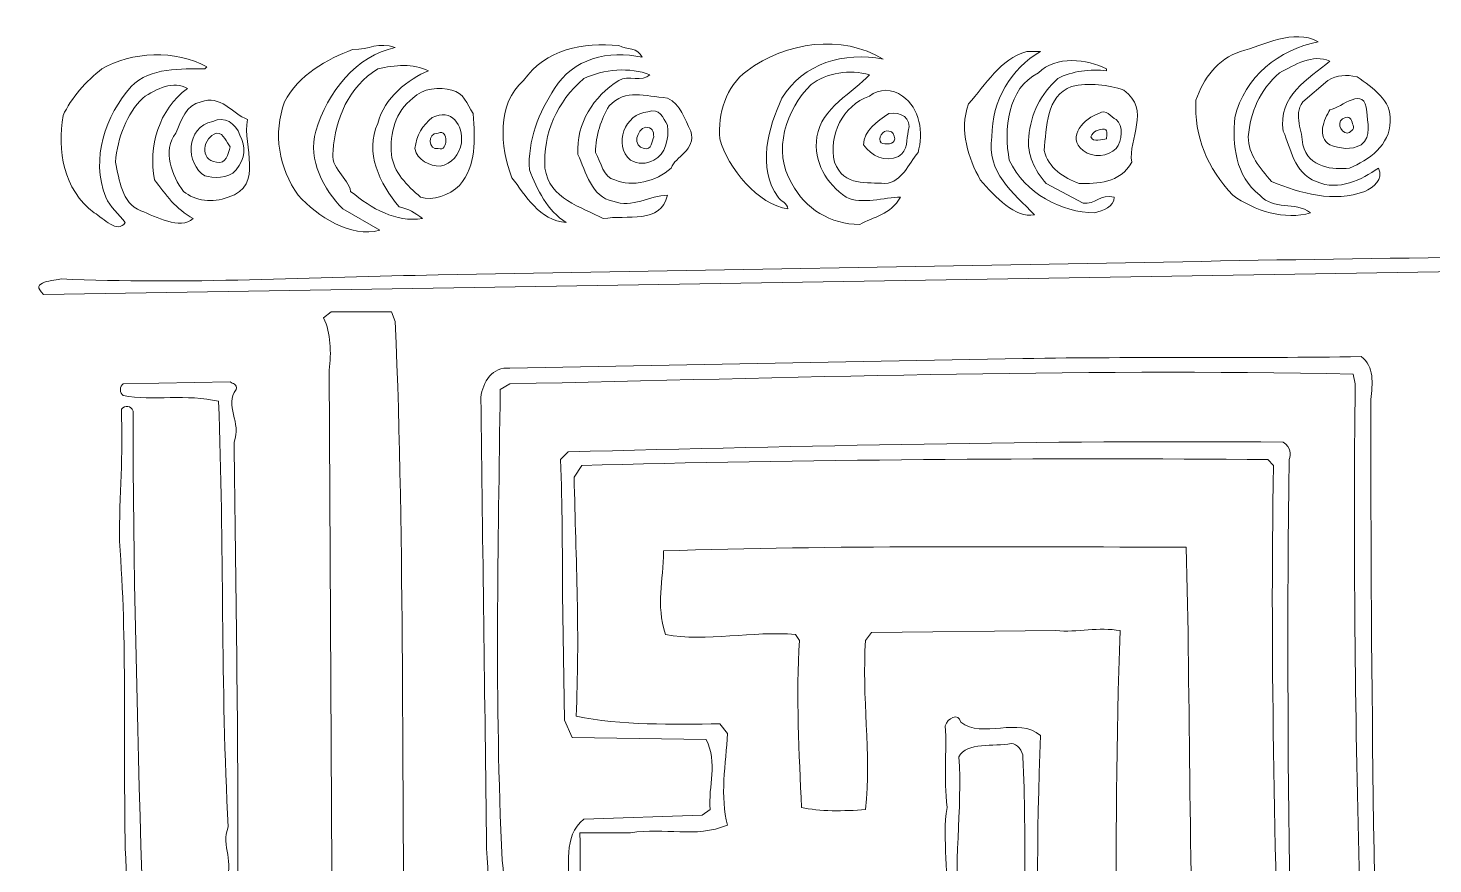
# Model space of a CAD drawing. Header units: centimetres. Extents: x -4.9 to 3.6, y -12.3 to 10.8.
# Drawn here: x -4.748 to -0.753, y -9.873 to -7.496 of the extents above; entities that cross this region are included whole.
import ezdxf

# ---------------------------------------------------------------- set-up
doc = ezdxf.new("R2010")
doc.units = ezdxf.units.CM
doc.header["$MEASUREMENT"] = 0
doc.layers.add('layer 1', color=7, linetype='Continuous')

msp = doc.modelspace()

# ---------------------------------------------------------------- linework, layer by layer
at = {"layer": 'layer 1', "color": 22, "lineweight": 9}
for points, knots in [([(-1.29968, -7.56279), (-1.23337, -7.54622), (-1.15048, -7.49648), (-1.07864, -7.53516), (-1.07864, -7.53516), (-1.18916, -7.55728), (-1.28863, -7.63463), (-1.31627, -7.7507), (-1.31627, -7.7507), (-1.32178, -7.82807), (-1.31627, -7.91649), (-1.24441, -7.97175), (-1.24441, -7.97175), (-1.20573, -8.01596), (-1.14495, -7.98833), (-1.10074, -8.02149), (-1.10074, -8.02149), (-1.17257, -8.04359), (-1.261, -8.01596), (-1.32178, -7.97175), (-1.32178, -7.97175), (-1.39362, -7.89438), (-1.43232, -7.80597), (-1.42679, -7.70096), (-1.42679, -7.70096), (-1.40468, -7.64016), (-1.366, -7.5849), (-1.29968, -7.56279)], [0, 0, 0, 0, 0.1428571, 0.1428571, 0.1428571, 0.1428571, 0.2857143, 0.2857143, 0.2857143, 0.2857143, 0.4285714, 0.4285714, 0.4285714, 0.4285714, 0.5714286, 0.5714286, 0.5714286, 0.5714286, 0.7142857, 0.7142857, 0.7142857, 0.7142857, 0.8571429, 0.8571429, 0.8571429, 0.8571429, 1, 1, 1, 1]), ([(-3.82525, -7.55728), (-3.77551, -7.55728), (-3.7534, -7.53516), (-3.70367, -7.55175), (-3.70367, -7.55175), (-3.81419, -7.57385), (-3.89709, -7.67886), (-3.93023, -7.78938), (-3.93023, -7.78938), (-3.95235, -7.87228), (-3.90813, -7.95518), (-3.85288, -8.01043), (-3.85288, -8.01043), (-3.85288, -8.01043), (-3.74787, -8.07123), (-3.74787, -8.07123), (-3.74787, -8.07123), (-3.83076, -8.09333), (-3.92472, -8.03253), (-3.97997, -7.97175), (-3.97997, -7.97175), (-4.03524, -7.89438), (-4.05181, -7.79491), (-4.01867, -7.70649), (-4.01867, -7.70649), (-3.97997, -7.62912), (-3.89709, -7.5849), (-3.82525, -7.55728)], [0, 0, 0, 0, 0.1428571, 0.1428571, 0.1428571, 0.1428571, 0.2857143, 0.2857143, 0.2857143, 0.2857143, 0.4285714, 0.4285714, 0.4285714, 0.4285714, 0.5714286, 0.5714286, 0.5714286, 0.5714286, 0.7142857, 0.7142857, 0.7142857, 0.7142857, 0.8571429, 0.8571429, 0.8571429, 0.8571429, 1, 1, 1, 1]), ([(-3.33891, -7.64569), (-3.27813, -7.55728), (-3.1676, -7.53516), (-3.06812, -7.54622), (-3.06812, -7.54622), (-3.04602, -7.55728), (-3.01286, -7.55175), (-3.00181, -7.57938), (-3.00181, -7.57938), (-3.09576, -7.55728), (-3.20076, -7.5849), (-3.2505, -7.6678), (-3.2505, -7.6678), (-3.29471, -7.73411), (-3.32787, -7.81701), (-3.32234, -7.89991), (-3.32234, -7.89991), (-3.30024, -7.95518), (-3.2726, -8.01596), (-3.21734, -8.04912), (-3.21734, -8.04912), (-3.29471, -8.04359), (-3.33338, -7.97175), (-3.37208, -7.92202), (-3.37208, -7.92202), (-3.40524, -7.83358), (-3.41629, -7.71201), (-3.33891, -7.64569)], [0, 0, 0, 0, 0.1428571, 0.1428571, 0.1428571, 0.1428571, 0.2857143, 0.2857143, 0.2857143, 0.2857143, 0.4285714, 0.4285714, 0.4285714, 0.4285714, 0.5714286, 0.5714286, 0.5714286, 0.5714286, 0.7142857, 0.7142857, 0.7142857, 0.7142857, 0.8571429, 0.8571429, 0.8571429, 0.8571429, 1, 1, 1, 1]), ([(-2.70339, -7.61806), (-2.59285, -7.53516), (-2.4326, -7.51306), (-2.31653, -7.5849), (-2.31653, -7.5849), (-2.42707, -7.56279), (-2.54311, -7.59596), (-2.60391, -7.69543), (-2.60391, -7.69543), (-2.64259, -7.77833), (-2.67575, -7.89438), (-2.61496, -7.97728), (-2.61496, -7.97728), (-2.60944, -7.98833), (-2.58732, -7.99386), (-2.58732, -8.01043), (-2.58732, -8.01043), (-2.67022, -7.99939), (-2.75865, -7.89438), (-2.78076, -7.81148), (-2.78076, -7.81148), (-2.78627, -7.73964), (-2.76417, -7.66227), (-2.70339, -7.61806)], [0, 0, 0, 0, 0.1666667, 0.1666667, 0.1666667, 0.1666667, 0.3333333, 0.3333333, 0.3333333, 0.3333333, 0.5, 0.5, 0.5, 0.5, 0.6666667, 0.6666667, 0.6666667, 0.6666667, 0.8333333, 0.8333333, 0.8333333, 0.8333333, 1, 1, 1, 1]), ([(-4.53814, -7.61253), (-4.45524, -7.56279), (-4.32813, -7.55728), (-4.23972, -7.60702), (-4.23972, -7.60702), (-4.23972, -7.60702), (-4.24525, -7.61253), (-4.24525, -7.61253), (-4.24525, -7.61253), (-4.31156, -7.61253), (-4.39999, -7.60702), (-4.45524, -7.66227), (-4.45524, -7.66227), (-4.52708, -7.74517), (-4.57131, -7.86675), (-4.52708, -7.97728), (-4.52708, -7.97728), (-4.51604, -8.00492), (-4.48841, -8.02702), (-4.47183, -8.04912), (-4.47183, -8.04912), (-4.49394, -8.08227), (-4.53261, -8.03806), (-4.56025, -8.02149), (-4.56025, -8.02149), (-4.64868, -7.95518), (-4.66525, -7.84464), (-4.64868, -7.74517), (-4.64868, -7.74517), (-4.62656, -7.69543), (-4.58235, -7.64569), (-4.53814, -7.61253)], [0, 0, 0, 0, 0.125, 0.125, 0.125, 0.125, 0.25, 0.25, 0.25, 0.25, 0.375, 0.375, 0.375, 0.375, 0.5, 0.5, 0.5, 0.5, 0.625, 0.625, 0.625, 0.625, 0.75, 0.75, 0.75, 0.75, 0.875, 0.875, 0.875, 0.875, 1, 1, 1, 1]), ([(-1.90759, -7.56279), (-1.90759, -7.56279), (-1.86889, -7.56279), (-1.86889, -7.56279), (-1.86889, -7.56279), (-1.95179, -7.61253), (-2.00706, -7.70096), (-2.00706, -7.80597), (-2.00706, -7.80597), (-2.02364, -7.90544), (-1.94626, -7.96622), (-1.88548, -8.02702), (-1.88548, -8.02702), (-1.94074, -8.03806), (-1.996, -7.97728), (-2.04021, -7.92755), (-2.04021, -7.92755), (-2.07337, -7.86675), (-2.10101, -7.78938), (-2.07337, -7.71201), (-2.07337, -7.71201), (-2.02364, -7.65675), (-1.98496, -7.5849), (-1.90759, -7.56279)], [0, 0, 0, 0, 0.1666667, 0.1666667, 0.1666667, 0.1666667, 0.3333333, 0.3333333, 0.3333333, 0.3333333, 0.5, 0.5, 0.5, 0.5, 0.6666667, 0.6666667, 0.6666667, 0.6666667, 0.8333333, 0.8333333, 0.8333333, 0.8333333, 1, 1, 1, 1]), ([(-1.87442, -7.62359), (-1.82469, -7.57385), (-1.73627, -7.5849), (-1.681, -7.61253), (-1.681, -7.61253), (-1.681, -7.61253), (-1.681, -7.61806), (-1.681, -7.61806), (-1.681, -7.61806), (-1.72521, -7.61253), (-1.78048, -7.61806), (-1.81916, -7.64016), (-1.81916, -7.64016), (-1.86889, -7.68437), (-1.89653, -7.73964), (-1.90206, -7.80597), (-1.90206, -7.80597), (-1.90759, -7.8557), (-1.88548, -7.89991), (-1.85232, -7.93859), (-1.85232, -7.93859), (-1.85232, -7.93859), (-1.74732, -7.99386), (-1.74732, -7.99386), (-1.74732, -7.99386), (-1.71417, -7.99939), (-1.69758, -7.96622), (-1.6589, -7.97728), (-1.6589, -7.97728), (-1.6589, -8.00492), (-1.69205, -8.01596), (-1.71417, -8.02149), (-1.71417, -8.02149), (-1.80811, -8.02149), (-1.91312, -7.96622), (-1.95732, -7.87228), (-1.95732, -7.87228), (-1.9739, -7.78385), (-1.96285, -7.6678), (-1.87442, -7.62359)], [0, 0, 0, 0, 0.1, 0.1, 0.1, 0.1, 0.2, 0.2, 0.2, 0.2, 0.3, 0.3, 0.3, 0.3, 0.4, 0.4, 0.4, 0.4, 0.5, 0.5, 0.5, 0.5, 0.6, 0.6, 0.6, 0.6, 0.7, 0.7, 0.7, 0.7, 0.8, 0.8, 0.8, 0.8, 0.9, 0.9, 0.9, 0.9, 1, 1, 1, 1]), ([(-1.18916, -7.62359), (-1.14495, -7.60149), (-1.09521, -7.56832), (-1.04548, -7.59043), (-1.04548, -7.59043), (-1.10627, -7.64016), (-1.19467, -7.6899), (-1.1781, -7.78938), (-1.1781, -7.78938), (-1.15601, -7.83911), (-1.15048, -7.90544), (-1.08417, -7.93306), (-1.08417, -7.93306), (-1.01784, -7.96069), (-0.95706, -7.92755), (-0.90732, -7.89438), (-0.90732, -7.89438), (-0.89075, -7.92755), (-0.9239, -7.94965), (-0.946, -7.96069), (-0.946, -7.96069), (-1.03443, -7.99386), (-1.12838, -7.96622), (-1.21126, -7.93306), (-1.21126, -7.93306), (-1.24441, -7.89438), (-1.27757, -7.8557), (-1.27757, -7.80597), (-1.27757, -7.80597), (-1.27204, -7.73411), (-1.24441, -7.67333), (-1.18916, -7.62359)], [0, 0, 0, 0, 0.125, 0.125, 0.125, 0.125, 0.25, 0.25, 0.25, 0.25, 0.375, 0.375, 0.375, 0.375, 0.5, 0.5, 0.5, 0.5, 0.625, 0.625, 0.625, 0.625, 0.75, 0.75, 0.75, 0.75, 0.875, 0.875, 0.875, 0.875, 1, 1, 1, 1]), ([(-3.7534, -7.61253), (-3.70367, -7.60149), (-3.65393, -7.59596), (-3.60971, -7.61806), (-3.60971, -7.61806), (-3.66497, -7.64016), (-3.73681, -7.69543), (-3.7534, -7.76727), (-3.7534, -7.76727), (-3.79208, -7.85017), (-3.74787, -7.93859), (-3.69261, -8.00492), (-3.69261, -8.00492), (-3.66497, -8.01043), (-3.6484, -8.02149), (-3.6263, -8.03806), (-3.6263, -8.03806), (-3.70367, -8.04912), (-3.76998, -8.01043), (-3.83076, -7.96069), (-3.83076, -7.96069), (-3.83629, -7.92202), (-3.89156, -7.89438), (-3.8805, -7.84464), (-3.8805, -7.84464), (-3.87498, -7.75623), (-3.83629, -7.66227), (-3.7534, -7.61253)], [0, 0, 0, 0, 0.1428571, 0.1428571, 0.1428571, 0.1428571, 0.2857143, 0.2857143, 0.2857143, 0.2857143, 0.4285714, 0.4285714, 0.4285714, 0.4285714, 0.5714286, 0.5714286, 0.5714286, 0.5714286, 0.7142857, 0.7142857, 0.7142857, 0.7142857, 0.8571429, 0.8571429, 0.8571429, 0.8571429, 1, 1, 1, 1]), ([(-3.1676, -7.64016), (-3.11233, -7.61253), (-3.03496, -7.60702), (-2.97971, -7.62912), (-2.97971, -7.62912), (-3.00181, -7.65122), (-3.04049, -7.62912), (-3.06812, -7.64569), (-3.06812, -7.64569), (-3.13996, -7.6899), (-3.1897, -7.76727), (-3.18417, -7.8557), (-3.18417, -7.8557), (-3.16207, -7.90544), (-3.14549, -7.97728), (-3.0847, -7.98833), (-3.0847, -7.98833), (-3.02945, -8.01043), (-2.97971, -7.97175), (-2.92997, -7.97175), (-2.92997, -7.97175), (-2.94654, -8.05465), (-3.04602, -8.02702), (-3.11233, -8.03806), (-3.11233, -8.03806), (-3.17313, -8.00492), (-3.26707, -7.9828), (-3.27813, -7.89438), (-3.27813, -7.89438), (-3.28365, -7.79491), (-3.24497, -7.70649), (-3.1676, -7.64016)], [0, 0, 0, 0, 0.125, 0.125, 0.125, 0.125, 0.25, 0.25, 0.25, 0.25, 0.375, 0.375, 0.375, 0.375, 0.5, 0.5, 0.5, 0.5, 0.625, 0.625, 0.625, 0.625, 0.75, 0.75, 0.75, 0.75, 0.875, 0.875, 0.875, 0.875, 1, 1, 1, 1]), ([(-2.52101, -7.65675), (-2.4768, -7.62359), (-2.41049, -7.61253), (-2.35522, -7.62912), (-2.35522, -7.62912), (-2.39943, -7.67886), (-2.49338, -7.72307), (-2.50444, -7.80597), (-2.50444, -7.80597), (-2.51548, -7.87781), (-2.4768, -7.93859), (-2.42154, -7.97728), (-2.42154, -7.97728), (-2.37733, -7.99939), (-2.31102, -7.97728), (-2.26679, -7.97728), (-2.26679, -7.97728), (-2.29443, -8.02702), (-2.34416, -8.03253), (-2.38286, -8.05465), (-2.38286, -8.05465), (-2.46574, -8.05465), (-2.53758, -8.01043), (-2.57628, -7.93859), (-2.57628, -7.93859), (-2.63155, -7.84464), (-2.59285, -7.7286), (-2.52101, -7.65675)], [0, 0, 0, 0, 0.1428571, 0.1428571, 0.1428571, 0.1428571, 0.2857143, 0.2857143, 0.2857143, 0.2857143, 0.4285714, 0.4285714, 0.4285714, 0.4285714, 0.5714286, 0.5714286, 0.5714286, 0.5714286, 0.7142857, 0.7142857, 0.7142857, 0.7142857, 0.8571429, 0.8571429, 0.8571429, 0.8571429, 1, 1, 1, 1]), ([(-1.05101, -7.64569), (-1.02337, -7.62912), (-1.00127, -7.62912), (-0.9681, -7.63463), (-0.9681, -7.63463), (-0.9239, -7.6678), (-0.86863, -7.70096), (-0.87416, -7.76174), (-0.87416, -7.76174), (-0.87416, -7.82807), (-0.93496, -7.87228), (-0.99022, -7.89438), (-0.99022, -7.89438), (-1.03443, -7.89991), (-1.10627, -7.89438), (-1.12285, -7.82807), (-1.12285, -7.82807), (-1.12285, -7.78938), (-1.15048, -7.74517), (-1.12285, -7.70649), (-1.12285, -7.70649), (-1.12285, -7.70649), (-1.05101, -7.64569), (-1.05101, -7.64569)], [0, 0, 0, 0, 0.1666667, 0.1666667, 0.1666667, 0.1666667, 0.3333333, 0.3333333, 0.3333333, 0.3333333, 0.5, 0.5, 0.5, 0.5, 0.6666667, 0.6666667, 0.6666667, 0.6666667, 0.8333333, 0.8333333, 0.8333333, 0.8333333, 1, 1, 1, 1]), ([(-4.4221, -7.69543), (-4.3834, -7.6678), (-4.33366, -7.64569), (-4.29499, -7.6678), (-4.29499, -7.6678), (-4.37787, -7.7286), (-4.40551, -7.83358), (-4.38893, -7.92755), (-4.38893, -7.92755), (-4.35577, -7.97175), (-4.32813, -8.01043), (-4.2784, -8.03806), (-4.2784, -8.03806), (-4.31709, -8.07123), (-4.3834, -8.03253), (-4.42761, -8.01596), (-4.42761, -8.01596), (-4.48288, -7.99386), (-4.48841, -7.92755), (-4.49947, -7.87781), (-4.49947, -7.87781), (-4.49394, -7.80597), (-4.4663, -7.73964), (-4.4221, -7.69543)], [0, 0, 0, 0, 0.1666667, 0.1666667, 0.1666667, 0.1666667, 0.3333333, 0.3333333, 0.3333333, 0.3333333, 0.5, 0.5, 0.5, 0.5, 0.6666667, 0.6666667, 0.6666667, 0.6666667, 0.8333333, 0.8333333, 0.8333333, 0.8333333, 1, 1, 1, 1]), ([(-3.65393, -7.69543), (-3.6263, -7.6678), (-3.57656, -7.66227), (-3.54339, -7.67333), (-3.54339, -7.67333), (-3.51023, -7.67886), (-3.49919, -7.71201), (-3.4826, -7.73964), (-3.4826, -7.73964), (-3.47708, -7.81701), (-3.47155, -7.88332), (-3.52129, -7.94412), (-3.52129, -7.94412), (-3.54892, -7.97175), (-3.59866, -7.98833), (-3.63181, -7.97728), (-3.63181, -7.97728), (-3.6705, -7.94412), (-3.70918, -7.90544), (-3.71471, -7.8557), (-3.71471, -7.8557), (-3.72024, -7.79491), (-3.70367, -7.73411), (-3.65393, -7.69543)], [0, 0, 0, 0, 0.1666667, 0.1666667, 0.1666667, 0.1666667, 0.3333333, 0.3333333, 0.3333333, 0.3333333, 0.5, 0.5, 0.5, 0.5, 0.6666667, 0.6666667, 0.6666667, 0.6666667, 0.8333333, 0.8333333, 0.8333333, 0.8333333, 1, 1, 1, 1]), ([(-3.09576, -7.71754), (-3.04602, -7.6678), (-2.99628, -7.6899), (-2.92997, -7.69543), (-2.92997, -7.69543), (-2.89128, -7.71201), (-2.88023, -7.75623), (-2.86364, -7.78938), (-2.86364, -7.78938), (-2.84707, -7.84464), (-2.90787, -7.86122), (-2.91891, -7.89438), (-2.91891, -7.89438), (-2.96312, -7.93306), (-3.02945, -7.94965), (-3.07918, -7.92755), (-3.07918, -7.92755), (-3.11233, -7.92202), (-3.11786, -7.87781), (-3.13443, -7.85017), (-3.13443, -7.85017), (-3.13443, -7.80044), (-3.11786, -7.75623), (-3.09576, -7.71754)], [0, 0, 0, 0, 0.1666667, 0.1666667, 0.1666667, 0.1666667, 0.3333333, 0.3333333, 0.3333333, 0.3333333, 0.5, 0.5, 0.5, 0.5, 0.6666667, 0.6666667, 0.6666667, 0.6666667, 0.8333333, 0.8333333, 0.8333333, 0.8333333, 1, 1, 1, 1]), ([(-2.35522, -7.6899), (-2.32759, -7.6678), (-2.2889, -7.6678), (-2.26128, -7.6899), (-2.26128, -7.6899), (-2.21154, -7.72307), (-2.20048, -7.79491), (-2.21706, -7.85017), (-2.21706, -7.85017), (-2.24469, -7.88332), (-2.26128, -7.93306), (-2.31102, -7.93859), (-2.31102, -7.93859), (-2.36075, -7.93306), (-2.42707, -7.94965), (-2.4547, -7.87781), (-2.4547, -7.87781), (-2.47127, -7.80044), (-2.4326, -7.71754), (-2.35522, -7.6899)], [0, 0, 0, 0, 0.2, 0.2, 0.2, 0.2, 0.4, 0.4, 0.4, 0.4, 0.6, 0.6, 0.6, 0.6, 0.8, 0.8, 0.8, 0.8, 1, 1, 1, 1]), ([(-1.78048, -7.66227), (-1.73074, -7.65122), (-1.67547, -7.65675), (-1.63127, -7.67333), (-1.63127, -7.67333), (-1.55389, -7.7286), (-1.62021, -7.81148), (-1.60916, -7.87781), (-1.60916, -7.87781), (-1.64231, -7.93859), (-1.70864, -7.93859), (-1.75837, -7.93859), (-1.75837, -7.93859), (-1.80258, -7.92202), (-1.84679, -7.89438), (-1.85785, -7.84464), (-1.85785, -7.84464), (-1.85232, -7.77833), (-1.85232, -7.6899), (-1.78048, -7.66227)], [0, 0, 0, 0, 0.2, 0.2, 0.2, 0.2, 0.4, 0.4, 0.4, 0.4, 0.6, 0.6, 0.6, 0.6, 0.8, 0.8, 0.8, 0.8, 1, 1, 1, 1]), ([(-1.04548, -7.7286), (-1.01233, -7.72307), (-0.946, -7.65675), (-0.94049, -7.73411), (-0.94049, -7.73411), (-0.94049, -7.76174), (-0.9239, -7.80597), (-0.95706, -7.82807), (-0.95706, -7.82807), (-0.98469, -7.84464), (-1.01784, -7.83911), (-1.04548, -7.82807), (-1.04548, -7.82807), (-1.08417, -7.80597), (-1.06207, -7.75623), (-1.04548, -7.7286)], [0, 0, 0, 0, 0.25, 0.25, 0.25, 0.25, 0.5, 0.5, 0.5, 0.5, 0.75, 0.75, 0.75, 0.75, 1, 1, 1, 1]), ([(-4.25629, -7.70649), (-4.20104, -7.68437), (-4.16788, -7.73964), (-4.12367, -7.75623), (-4.12367, -7.75623), (-4.14024, -7.83358), (-4.07393, -7.94412), (-4.17892, -7.97728), (-4.17892, -7.97728), (-4.22315, -7.99386), (-4.27288, -7.98833), (-4.30603, -7.96069), (-4.30603, -7.96069), (-4.33919, -7.91649), (-4.36683, -7.84464), (-4.32813, -7.79491), (-4.32813, -7.79491), (-4.31156, -7.76174), (-4.3005, -7.71201), (-4.25629, -7.70649)], [0, 0, 0, 0, 0.2, 0.2, 0.2, 0.2, 0.4, 0.4, 0.4, 0.4, 0.6, 0.6, 0.6, 0.6, 0.8, 0.8, 0.8, 0.8, 1, 1, 1, 1]), ([(-4.22315, -7.76174), (-4.18998, -7.74517), (-4.15682, -7.76727), (-4.14577, -7.80044), (-4.14577, -7.80044), (-4.12918, -7.83358), (-4.12918, -7.86675), (-4.15682, -7.89991), (-4.15682, -7.89991), (-4.17892, -7.92755), (-4.22315, -7.92202), (-4.24525, -7.91649), (-4.24525, -7.91649), (-4.3005, -7.88332), (-4.3005, -7.77833), (-4.22315, -7.76174)], [0, 0, 0, 0, 0.25, 0.25, 0.25, 0.25, 0.5, 0.5, 0.5, 0.5, 0.75, 0.75, 0.75, 0.75, 1, 1, 1, 1]), ([(-3.59866, -7.7507), (-3.54339, -7.72307), (-3.51023, -7.7728), (-3.51576, -7.82254), (-3.51576, -7.82254), (-3.52129, -7.8557), (-3.54339, -7.88332), (-3.57656, -7.88885), (-3.57656, -7.88885), (-3.60419, -7.88885), (-3.64287, -7.87228), (-3.6484, -7.83911), (-3.6484, -7.83911), (-3.64287, -7.80044), (-3.6263, -7.7728), (-3.59866, -7.7507)], [0, 0, 0, 0, 0.25, 0.25, 0.25, 0.25, 0.5, 0.5, 0.5, 0.5, 0.75, 0.75, 0.75, 0.75, 1, 1, 1, 1]), ([(-2.98522, -7.73411), (-2.95207, -7.72307), (-2.94101, -7.7507), (-2.92997, -7.7728), (-2.92997, -7.7728), (-2.92444, -7.81148), (-2.93548, -7.8557), (-2.96865, -7.87228), (-2.96865, -7.87228), (-2.99075, -7.88332), (-3.01286, -7.88332), (-3.03496, -7.87228), (-3.03496, -7.87228), (-3.0847, -7.82807), (-3.05155, -7.73964), (-2.98522, -7.73411)], [0, 0, 0, 0, 0.25, 0.25, 0.25, 0.25, 0.5, 0.5, 0.5, 0.5, 0.75, 0.75, 0.75, 0.75, 1, 1, 1, 1]), ([(-2.29996, -7.73964), (-2.26679, -7.73411), (-2.23365, -7.7507), (-2.24469, -7.78938), (-2.24469, -7.78938), (-2.25022, -7.81148), (-2.24469, -7.84464), (-2.27232, -7.86122), (-2.27232, -7.86122), (-2.31102, -7.87781), (-2.34969, -7.86122), (-2.3718, -7.82807), (-2.3718, -7.82807), (-2.3718, -7.78938), (-2.33312, -7.76174), (-2.29996, -7.73964)], [0, 0, 0, 0, 0.25, 0.25, 0.25, 0.25, 0.5, 0.5, 0.5, 0.5, 0.75, 0.75, 0.75, 0.75, 1, 1, 1, 1]), ([(-1.70311, -7.73964), (-1.681, -7.72307), (-1.66994, -7.7507), (-1.65337, -7.75623), (-1.65337, -7.75623), (-1.63127, -7.7728), (-1.6368, -7.81701), (-1.65337, -7.83911), (-1.65337, -7.83911), (-1.67547, -7.86122), (-1.71968, -7.86675), (-1.74732, -7.84464), (-1.74732, -7.84464), (-1.79705, -7.80597), (-1.74179, -7.7507), (-1.70311, -7.73964)], [0, 0, 0, 0, 0.25, 0.25, 0.25, 0.25, 0.5, 0.5, 0.5, 0.5, 0.75, 0.75, 0.75, 0.75, 1, 1, 1, 1]), ([(-1.00127, -7.7507), (-0.98469, -7.74517), (-0.98469, -7.76174), (-0.97916, -7.7728), (-0.97916, -7.7728), (-0.97363, -7.78385), (-0.99022, -7.79491), (-0.99574, -7.79491), (-0.99574, -7.79491), (-1.01784, -7.79491), (-1.0289, -7.75623), (-1.00127, -7.7507)], [0, 0, 0, 0, 0.3333333, 0.3333333, 0.3333333, 0.3333333, 0.6666667, 0.6666667, 0.6666667, 0.6666667, 1, 1, 1, 1]), ([(-3.58207, -7.79491), (-3.5655, -7.78938), (-3.55997, -7.80044), (-3.55997, -7.81701), (-3.55997, -7.81701), (-3.55997, -7.82807), (-3.5655, -7.84464), (-3.58207, -7.83911), (-3.58207, -7.83911), (-3.60971, -7.84464), (-3.61524, -7.79491), (-3.58207, -7.79491)], [0, 0, 0, 0, 0.3333333, 0.3333333, 0.3333333, 0.3333333, 0.6666667, 0.6666667, 0.6666667, 0.6666667, 1, 1, 1, 1]), ([(-2.99075, -7.77833), (-2.97418, -7.77833), (-2.96865, -7.78938), (-2.96865, -7.80597), (-2.96865, -7.80597), (-2.97418, -7.81701), (-2.97418, -7.84464), (-2.99628, -7.83911), (-2.99628, -7.83911), (-3.02945, -7.83358), (-3.01839, -7.78385), (-2.99075, -7.77833)], [0, 0, 0, 0, 0.3333333, 0.3333333, 0.3333333, 0.3333333, 0.6666667, 0.6666667, 0.6666667, 0.6666667, 1, 1, 1, 1]), ([(-2.29996, -7.78938), (-2.2889, -7.78938), (-2.28338, -7.80044), (-2.28338, -7.81148), (-2.28338, -7.81148), (-2.28338, -7.82807), (-2.31102, -7.82807), (-2.32206, -7.82254), (-2.32206, -7.82254), (-2.33312, -7.81148), (-2.31653, -7.78385), (-2.29996, -7.78938)], [0, 0, 0, 0, 0.3333333, 0.3333333, 0.3333333, 0.3333333, 0.6666667, 0.6666667, 0.6666667, 0.6666667, 1, 1, 1, 1]), ([(-1.68653, -7.78385), (-1.67547, -7.78938), (-1.681, -7.80044), (-1.681, -7.81148), (-1.681, -7.81148), (-1.69205, -7.81148), (-1.71968, -7.82254), (-1.72521, -7.80597), (-1.72521, -7.80597), (-1.71968, -7.78938), (-1.70311, -7.78385), (-1.68653, -7.78385)], [0, 0, 0, 0, 0.3333333, 0.3333333, 0.3333333, 0.3333333, 0.6666667, 0.6666667, 0.6666667, 0.6666667, 1, 1, 1, 1]), ([(-4.21209, -7.79491), (-4.18998, -7.79491), (-4.18445, -7.82254), (-4.17341, -7.83358), (-4.17341, -7.83358), (-4.17892, -7.8557), (-4.18445, -7.88332), (-4.21209, -7.87781), (-4.21209, -7.87781), (-4.26182, -7.87228), (-4.25078, -7.80597), (-4.21209, -7.79491)], [0, 0, 0, 0, 0.3333333, 0.3333333, 0.3333333, 0.3333333, 0.6666667, 0.6666667, 0.6666667, 0.6666667, 1, 1, 1, 1]), ([(-4.65419, -8.20938), (-4.30603, -8.22597), (-3.93023, -8.20387), (-3.58207, -8.19834), (-3.58207, -8.19834), (-3.58207, -8.19834), (-1.41021, -8.15964), (-1.41021, -8.15964), (-1.41021, -8.15964), (-0.27178, -8.13754), (0.90533, -8.14307), (2.02719, -8.11544), (2.02719, -8.11544), (2.38088, -8.11544), (2.74562, -8.10991), (3.09931, -8.12097), (3.09931, -8.12097), (3.06615, -8.1486), (3.02194, -8.09886), (2.9943, -8.13754), (2.9943, -8.13754), (2.81746, -8.12097), (2.64614, -8.1486), (2.45825, -8.13754), (2.45825, -8.13754), (2.45825, -8.13754), (0.13716, -8.1707), (0.13716, -8.1707), (0.13716, -8.1707), (-0.10599, -8.19281), (-0.36021, -8.1707), (-0.61994, -8.18728), (-0.61994, -8.18728), (-0.61994, -8.18728), (-4.70393, -8.2536), (-4.70393, -8.2536), (-4.70393, -8.2536), (-4.74815, -8.21491), (-4.67078, -8.21491), (-4.65419, -8.20938)], [0, 0, 0, 0, 0.1, 0.1, 0.1, 0.1, 0.2, 0.2, 0.2, 0.2, 0.3, 0.3, 0.3, 0.3, 0.4, 0.4, 0.4, 0.4, 0.5, 0.5, 0.5, 0.5, 0.6, 0.6, 0.6, 0.6, 0.7, 0.7, 0.7, 0.7, 0.8, 0.8, 0.8, 0.8, 0.9, 0.9, 0.9, 0.9, 1, 1, 1, 1]), ([(-3.71471, -8.30334), (-3.71471, -8.30334), (-3.70367, -8.33096), (-3.70367, -8.33096), (-3.70367, -8.33096), (-3.67603, -8.98861), (-3.68708, -9.62413), (-3.67603, -10.26521), (-3.67603, -10.26521), (-3.67603, -10.26521), (-3.68708, -10.4752), (-3.68708, -10.4752), (-3.68708, -10.4752), (-3.67603, -10.50836), (-3.63734, -10.52494), (-3.60971, -10.536), (-3.60971, -10.536), (-3.38865, -10.53047), (-3.13996, -10.56915), (-2.92997, -10.52494), (-2.92997, -10.52494), (-2.92997, -10.52494), (-2.91891, -10.50836), (-2.91891, -10.50836), (-2.91891, -10.50836), (-2.94654, -10.36468), (-2.92444, -10.20441), (-2.92997, -10.06073), (-2.92997, -10.06073), (-2.89681, -10.03309), (-2.84707, -10.04415), (-2.80286, -10.04967), (-2.80286, -10.04967), (-2.78627, -10.20441), (-2.80286, -10.34809), (-2.7918, -10.49731), (-2.7918, -10.49731), (-2.7918, -10.49731), (-2.74206, -10.536), (-2.74206, -10.536), (-2.74206, -10.536), (-2.74206, -10.536), (-2.36627, -10.54704), (-2.36627, -10.54704), (-2.36627, -10.54704), (-2.35522, -10.60231), (-2.33312, -10.67968), (-2.38286, -10.72389), (-2.38286, -10.72389), (-2.89681, -10.75705), (-3.37761, -10.74048), (-3.8805, -10.72389), (-3.8805, -10.72389), (-3.8805, -10.72389), (-3.8805, -10.60231), (-3.8805, -10.60231), (-3.8805, -10.60231), (-3.8805, -10.60231), (-3.89156, -8.46913), (-3.89156, -8.46913), (-3.89156, -8.46913), (-3.88603, -8.41939), (-3.88603, -8.36412), (-3.90813, -8.31992), (-3.90813, -8.31992), (-3.90813, -8.31992), (-3.88603, -8.30334), (-3.88603, -8.30334), (-3.88603, -8.30334), (-3.88603, -8.30334), (-3.71471, -8.30334), (-3.71471, -8.30334)], [0, 0, 0, 0, 0.0555556, 0.0555556, 0.0555556, 0.0555556, 0.1111111, 0.1111111, 0.1111111, 0.1111111, 0.1666667, 0.1666667, 0.1666667, 0.1666667, 0.2222222, 0.2222222, 0.2222222, 0.2222222, 0.2777778, 0.2777778, 0.2777778, 0.2777778, 0.3333333, 0.3333333, 0.3333333, 0.3333333, 0.3888889, 0.3888889, 0.3888889, 0.3888889, 0.4444444, 0.4444444, 0.4444444, 0.4444444, 0.5, 0.5, 0.5, 0.5, 0.5555556, 0.5555556, 0.5555556, 0.5555556, 0.6111111, 0.6111111, 0.6111111, 0.6111111, 0.6666667, 0.6666667, 0.6666667, 0.6666667, 0.7222222, 0.7222222, 0.7222222, 0.7222222, 0.7777778, 0.7777778, 0.7777778, 0.7777778, 0.8333333, 0.8333333, 0.8333333, 0.8333333, 0.8888889, 0.8888889, 0.8888889, 0.8888889, 0.9444444, 0.9444444, 0.9444444, 0.9444444, 1, 1, 1, 1]), ([(-3.37761, -8.4636), (-3.37761, -8.4636), (-1.91863, -8.43596), (-1.91863, -8.43596), (-1.91863, -8.43596), (-1.58706, -8.43043), (-1.27757, -8.43596), (-0.95706, -8.43043), (-0.95706, -8.43043), (-0.91837, -8.45807), (-0.9239, -8.50781), (-0.92943, -8.55203), (-0.92943, -8.55203), (-0.92943, -9.36993), (-0.91837, -10.15467), (-0.89626, -10.96153), (-0.89626, -10.96153), (-0.89626, -11.04995), (-0.90732, -11.13285), (-0.89075, -11.21022), (-0.89075, -11.21022), (-0.89075, -11.21022), (-0.92943, -11.25443), (-0.92943, -11.25443), (-0.92943, -11.25443), (-0.92943, -11.25443), (-1.15048, -11.23785), (-1.15048, -11.23785), (-1.15048, -11.23785), (-1.19467, -11.16048), (-1.18363, -11.07205), (-1.17257, -10.98917), (-1.17257, -10.98917), (-1.18916, -10.82889), (-1.16705, -10.66311), (-1.19467, -10.50836), (-1.19467, -10.50836), (-1.19467, -10.50836), (-1.18363, -10.48073), (-1.18363, -10.48073), (-1.18363, -10.48073), (-1.2002, -9.90046), (-1.21679, -9.30914), (-1.20573, -8.73992), (-1.20573, -8.73992), (-1.20573, -8.73992), (-1.22231, -8.72335), (-1.22231, -8.72335), (-1.22231, -8.72335), (-1.84679, -8.71782), (-2.5597, -8.72335), (-3.17313, -8.73992), (-3.17313, -8.73992), (-3.17313, -8.73992), (-3.19523, -8.77308), (-3.19523, -8.77308), (-3.19523, -8.77308), (-3.1897, -9.01071), (-3.17866, -9.22625), (-3.1897, -9.45282), (-3.1897, -9.45282), (-3.06259, -9.48045), (-2.91338, -9.47494), (-2.78076, -9.47494), (-2.78076, -9.47494), (-2.78076, -9.47494), (-2.75865, -9.50256), (-2.75865, -9.50256), (-2.75865, -9.50256), (-2.76417, -9.58546), (-2.78076, -9.68493), (-2.75865, -9.7623), (-2.75865, -9.7623), (-2.8526, -9.80098), (-2.93548, -9.76783), (-3.03496, -9.78441), (-3.03496, -9.78441), (-3.03496, -9.78441), (-3.17866, -9.78441), (-3.17866, -9.78441), (-3.17866, -9.78441), (-3.17313, -9.93362), (-3.1897, -10.0773), (-3.18417, -10.23204), (-3.18417, -10.23204), (-3.18417, -10.23204), (-3.15102, -10.27625), (-3.15102, -10.27625), (-3.15102, -10.27625), (-3.15102, -10.27625), (-3.19523, -10.29836), (-3.19523, -10.29836), (-3.19523, -10.29836), (-3.19523, -10.29836), (-3.42735, -10.28178), (-3.42735, -10.28178), (-3.42735, -10.28178), (-3.43839, -10.1381), (-3.43286, -9.9723), (-3.44392, -9.82861), (-3.44392, -9.82861), (-3.44945, -9.39757), (-3.45498, -8.97203), (-3.46049, -8.5465), (-3.46049, -8.5465), (-3.45498, -8.50229), (-3.42735, -8.45807), (-3.37761, -8.4636)], [0, 0, 0, 0, 0.037037, 0.037037, 0.037037, 0.037037, 0.0740741, 0.0740741, 0.0740741, 0.0740741, 0.1111111, 0.1111111, 0.1111111, 0.1111111, 0.1481481, 0.1481481, 0.1481481, 0.1481481, 0.1851852, 0.1851852, 0.1851852, 0.1851852, 0.2222222, 0.2222222, 0.2222222, 0.2222222, 0.2592593, 0.2592593, 0.2592593, 0.2592593, 0.2962963, 0.2962963, 0.2962963, 0.2962963, 0.3333333, 0.3333333, 0.3333333, 0.3333333, 0.3703704, 0.3703704, 0.3703704, 0.3703704, 0.4074074, 0.4074074, 0.4074074, 0.4074074, 0.4444444, 0.4444444, 0.4444444, 0.4444444, 0.4814815, 0.4814815, 0.4814815, 0.4814815, 0.5185185, 0.5185185, 0.5185185, 0.5185185, 0.5555556, 0.5555556, 0.5555556, 0.5555556, 0.5925926, 0.5925926, 0.5925926, 0.5925926, 0.6296296, 0.6296296, 0.6296296, 0.6296296, 0.6666667, 0.6666667, 0.6666667, 0.6666667, 0.7037037, 0.7037037, 0.7037037, 0.7037037, 0.7407407, 0.7407407, 0.7407407, 0.7407407, 0.7777778, 0.7777778, 0.7777778, 0.7777778, 0.8148148, 0.8148148, 0.8148148, 0.8148148, 0.8518519, 0.8518519, 0.8518519, 0.8518519, 0.8888889, 0.8888889, 0.8888889, 0.8888889, 0.9259259, 0.9259259, 0.9259259, 0.9259259, 0.962963, 0.962963, 0.962963, 0.962963, 1, 1, 1, 1]), ([(-3.40524, -8.5244), (-3.40524, -8.5244), (-3.37761, -8.50781), (-3.37761, -8.50781), (-3.37761, -8.50781), (-2.58732, -8.49123), (-1.78048, -8.4636), (-0.97916, -8.48017), (-0.97916, -8.48017), (-0.97916, -8.48017), (-0.97363, -8.50781), (-0.97363, -8.50781), (-0.97363, -8.50781), (-0.97916, -8.97756), (-0.97363, -9.44177), (-0.96259, -9.88388), (-0.96259, -9.88388), (-0.96259, -10.32599), (-0.94049, -10.75705), (-0.946, -11.18812), (-0.946, -11.18812), (-1.00127, -11.21022), (-1.06758, -11.19363), (-1.12838, -11.18812), (-1.12838, -11.18812), (-1.15601, -10.35362), (-1.17257, -9.56888), (-1.16154, -8.72335), (-1.16154, -8.72335), (-1.15601, -8.70676), (-1.15601, -8.69018), (-1.1781, -8.67361), (-1.1781, -8.67361), (-1.85785, -8.66808), (-2.54311, -8.68465), (-3.21181, -8.70124), (-3.21181, -8.70124), (-3.21181, -8.70124), (-3.23391, -8.72335), (-3.23391, -8.72335), (-3.23391, -8.72335), (-3.2284, -8.85597), (-3.2284, -8.97756), (-3.2284, -9.10466), (-3.2284, -9.10466), (-3.2284, -9.10466), (-3.22287, -9.46388), (-3.22287, -9.46388), (-3.22287, -9.46388), (-3.22287, -9.46388), (-3.20076, -9.51362), (-3.20076, -9.51362), (-3.20076, -9.51362), (-3.20076, -9.51362), (-2.81944, -9.51914), (-2.81944, -9.51914), (-2.81944, -9.51914), (-2.78627, -9.58546), (-2.81391, -9.65177), (-2.80839, -9.71809), (-2.80839, -9.71809), (-2.80839, -9.71809), (-2.8305, -9.73467), (-2.8305, -9.73467), (-2.8305, -9.73467), (-2.8305, -9.73467), (-3.1676, -9.74573), (-3.1676, -9.74573), (-3.1676, -9.74573), (-3.2284, -9.79547), (-3.20629, -9.87835), (-3.21181, -9.95019), (-3.21181, -9.95019), (-3.21181, -9.95019), (-3.22287, -10.2431), (-3.22287, -10.2431), (-3.22287, -10.2431), (-3.2726, -10.25415), (-3.32787, -10.25415), (-3.38312, -10.2431), (-3.38312, -10.2431), (-3.41076, -10.12704), (-3.38312, -9.98889), (-3.39971, -9.86178), (-3.39971, -9.86178), (-3.42182, -9.40861), (-3.41076, -8.97203), (-3.40524, -8.5244)], [0, 0, 0, 0, 0.0454545, 0.0454545, 0.0454545, 0.0454545, 0.0909091, 0.0909091, 0.0909091, 0.0909091, 0.1363636, 0.1363636, 0.1363636, 0.1363636, 0.1818182, 0.1818182, 0.1818182, 0.1818182, 0.2272727, 0.2272727, 0.2272727, 0.2272727, 0.2727273, 0.2727273, 0.2727273, 0.2727273, 0.3181818, 0.3181818, 0.3181818, 0.3181818, 0.3636364, 0.3636364, 0.3636364, 0.3636364, 0.4090909, 0.4090909, 0.4090909, 0.4090909, 0.4545455, 0.4545455, 0.4545455, 0.4545455, 0.5, 0.5, 0.5, 0.5, 0.5454545, 0.5454545, 0.5454545, 0.5454545, 0.5909091, 0.5909091, 0.5909091, 0.5909091, 0.6363636, 0.6363636, 0.6363636, 0.6363636, 0.6818182, 0.6818182, 0.6818182, 0.6818182, 0.7272727, 0.7272727, 0.7272727, 0.7272727, 0.7727273, 0.7727273, 0.7727273, 0.7727273, 0.8181818, 0.8181818, 0.8181818, 0.8181818, 0.8636364, 0.8636364, 0.8636364, 0.8636364, 0.9090909, 0.9090909, 0.9090909, 0.9090909, 0.9545455, 0.9545455, 0.9545455, 0.9545455, 1, 1, 1, 1]), ([(-4.48288, -8.57965), (-4.47183, -8.5686), (-4.45524, -8.5686), (-4.44973, -8.58518), (-4.44973, -8.58518), (-4.44973, -9.45835), (-4.39999, -10.34809), (-4.39999, -11.22126), (-4.39999, -11.22126), (-4.39999, -11.22126), (-4.37236, -11.23785), (-4.37236, -11.23785), (-4.37236, -11.23785), (-4.37236, -11.23785), (-3.68155, -11.23785), (-3.68155, -11.23785), (-3.68155, -11.23785), (-3.68155, -11.23785), (-1.90759, -11.21022), (-1.90759, -11.21022), (-1.90759, -11.21022), (-1.90759, -11.21022), (-1.89653, -11.20469), (-1.89653, -11.20469), (-1.89653, -11.20469), (-1.90759, -10.97811), (-1.88548, -10.75705), (-1.90759, -10.536), (-1.90759, -10.536), (-1.891, -10.4531), (-1.91863, -10.3702), (-1.90759, -10.28731), (-1.90759, -10.28731), (-1.91863, -10.04967), (-1.90759, -9.80098), (-1.91863, -9.56888), (-1.91863, -9.56888), (-1.91863, -9.55229), (-1.93522, -9.53019), (-1.95179, -9.53019), (-1.95179, -9.53019), (-2.00153, -9.54125), (-2.0789, -9.52466), (-2.10101, -9.56888), (-2.10101, -9.56888), (-2.08995, -9.71257), (-2.11758, -9.88388), (-2.10101, -10.03309), (-2.10101, -10.03309), (-2.10101, -10.03309), (-2.12311, -10.04967), (-2.12311, -10.04967), (-2.12311, -10.04967), (-2.26128, -10.04415), (-2.3939, -10.0552), (-2.52654, -10.0552), (-2.52654, -10.0552), (-2.56522, -10.10494), (-2.53207, -10.17125), (-2.54311, -10.22651), (-2.54311, -10.22651), (-2.54311, -10.22651), (-2.52101, -10.2431), (-2.52101, -10.2431), (-2.52101, -10.2431), (-2.38837, -10.23757), (-2.23365, -10.25415), (-2.08995, -10.2431), (-2.08995, -10.2431), (-2.04021, -10.25968), (-2.09548, -10.29836), (-2.08995, -10.33152), (-2.08995, -10.33152), (-2.08995, -10.33152), (-2.0789, -11.00574), (-2.0789, -11.00574), (-2.0789, -11.00574), (-2.0789, -11.00574), (-2.09548, -11.02784), (-2.09548, -11.02784), (-2.09548, -11.02784), (-2.78627, -11.0389), (-3.46602, -11.03337), (-4.16235, -11.02231), (-4.16235, -11.02231), (-4.16235, -11.02231), (-4.17892, -10.98917), (-4.17892, -10.98917), (-4.17892, -10.98917), (-4.18998, -10.641), (-4.17892, -10.28731), (-4.18998, -9.92809), (-4.18998, -9.92809), (-4.15682, -9.86731), (-4.20104, -9.82308), (-4.17892, -9.76783), (-4.17892, -9.76783), (-4.20104, -9.36993), (-4.18998, -8.9665), (-4.20656, -8.55754), (-4.20656, -8.55754), (-4.29499, -8.53544), (-4.39446, -8.55754), (-4.47735, -8.54097), (-4.47735, -8.54097), (-4.48841, -8.53544), (-4.48841, -8.51334), (-4.47735, -8.50781), (-4.47735, -8.50781), (-4.47735, -8.50781), (-4.17341, -8.50229), (-4.17341, -8.50229), (-4.17341, -8.50229), (-4.16788, -8.50781), (-4.1513, -8.50781), (-4.15682, -8.5244), (-4.15682, -8.5244), (-4.18998, -8.5686), (-4.14024, -8.61834), (-4.16235, -8.67361), (-4.16235, -8.67361), (-4.15682, -9.07702), (-4.1513, -9.46388), (-4.1513, -9.86731), (-4.1513, -9.86731), (-4.1513, -10.21547), (-4.14577, -10.58574), (-4.14577, -10.956), (-4.14577, -10.956), (-4.14577, -10.956), (-4.12367, -10.97811), (-4.12367, -10.97811), (-4.12367, -10.97811), (-4.12367, -10.97811), (-3.12339, -10.98917), (-3.12339, -10.98917), (-3.12339, -10.98917), (-3.12339, -10.98917), (-2.13969, -10.98917), (-2.13969, -10.98917), (-2.13969, -10.98917), (-2.13969, -10.98917), (-2.11758, -10.956), (-2.11758, -10.956), (-2.11758, -10.956), (-2.11758, -10.74048), (-2.12864, -10.52494), (-2.12864, -10.30389), (-2.12864, -10.30389), (-2.12864, -10.30389), (-2.1618, -10.28731), (-2.1618, -10.28731), (-2.1618, -10.28731), (-2.1618, -10.28731), (-2.57075, -10.28178), (-2.57075, -10.28178), (-2.57075, -10.28178), (-2.57075, -10.28178), (-2.58732, -10.24862), (-2.58732, -10.24862), (-2.58732, -10.24862), (-2.5597, -10.16573), (-2.64812, -10.03309), (-2.52101, -10.01099), (-2.52101, -10.01099), (-2.52101, -10.01099), (-2.14521, -9.99993), (-2.14521, -9.99993), (-2.14521, -9.99993), (-2.12311, -9.91152), (-2.15074, -9.80098), (-2.13417, -9.71257), (-2.13417, -9.71257), (-2.14521, -9.62413), (-2.13417, -9.55782), (-2.13969, -9.48045), (-2.13969, -9.48045), (-2.13417, -9.45835), (-2.10101, -9.44177), (-2.09548, -9.46941), (-2.09548, -9.46941), (-2.0347, -9.51914), (-1.92969, -9.45282), (-1.86889, -9.50809), (-1.86889, -9.50809), (-1.891, -10.07177), (-1.86338, -10.63547), (-1.85785, -11.18812), (-1.85785, -11.18812), (-1.84126, -11.19916), (-1.84126, -11.22126), (-1.85232, -11.23785), (-1.85232, -11.23785), (-1.90759, -11.30969), (-1.98496, -11.23785), (-2.05127, -11.25996), (-2.05127, -11.25996), (-2.05127, -11.25996), (-2.25575, -11.26547), (-2.25575, -11.26547), (-2.25575, -11.26547), (-2.25575, -11.26547), (-4.23419, -11.28759), (-4.23419, -11.28759), (-4.23419, -11.28759), (-4.3005, -11.28759), (-4.37236, -11.30969), (-4.43314, -11.271), (-4.43314, -11.271), (-4.45524, -11.10521), (-4.4442, -10.9339), (-4.45524, -10.77363), (-4.45524, -10.77363), (-4.45524, -10.4531), (-4.45524, -10.1381), (-4.47183, -9.82861), (-4.47183, -9.82861), (-4.47735, -9.53019), (-4.4663, -9.23729), (-4.48841, -8.95544), (-4.48841, -8.95544), (-4.48841, -8.82282), (-4.47735, -8.71229), (-4.48288, -8.57965)], [0, 0, 0, 0, 0.0178571, 0.0178571, 0.0178571, 0.0178571, 0.0357143, 0.0357143, 0.0357143, 0.0357143, 0.0535714, 0.0535714, 0.0535714, 0.0535714, 0.0714286, 0.0714286, 0.0714286, 0.0714286, 0.0892857, 0.0892857, 0.0892857, 0.0892857, 0.1071429, 0.1071429, 0.1071429, 0.1071429, 0.125, 0.125, 0.125, 0.125, 0.1428571, 0.1428571, 0.1428571, 0.1428571, 0.1607143, 0.1607143, 0.1607143, 0.1607143, 0.1785714, 0.1785714, 0.1785714, 0.1785714, 0.1964286, 0.1964286, 0.1964286, 0.1964286, 0.2142857, 0.2142857, 0.2142857, 0.2142857, 0.2321429, 0.2321429, 0.2321429, 0.2321429, 0.25, 0.25, 0.25, 0.25, 0.2678571, 0.2678571, 0.2678571, 0.2678571, 0.2857143, 0.2857143, 0.2857143, 0.2857143, 0.3035714, 0.3035714, 0.3035714, 0.3035714, 0.3214286, 0.3214286, 0.3214286, 0.3214286, 0.3392857, 0.3392857, 0.3392857, 0.3392857, 0.3571429, 0.3571429, 0.3571429, 0.3571429, 0.375, 0.375, 0.375, 0.375, 0.3928571, 0.3928571, 0.3928571, 0.3928571, 0.4107143, 0.4107143, 0.4107143, 0.4107143, 0.4285714, 0.4285714, 0.4285714, 0.4285714, 0.4464286, 0.4464286, 0.4464286, 0.4464286, 0.4642857, 0.4642857, 0.4642857, 0.4642857, 0.4821429, 0.4821429, 0.4821429, 0.4821429, 0.5, 0.5, 0.5, 0.5, 0.5178571, 0.5178571, 0.5178571, 0.5178571, 0.5357143, 0.5357143, 0.5357143, 0.5357143, 0.5535714, 0.5535714, 0.5535714, 0.5535714, 0.5714286, 0.5714286, 0.5714286, 0.5714286, 0.5892857, 0.5892857, 0.5892857, 0.5892857, 0.6071429, 0.6071429, 0.6071429, 0.6071429, 0.625, 0.625, 0.625, 0.625, 0.6428571, 0.6428571, 0.6428571, 0.6428571, 0.6607143, 0.6607143, 0.6607143, 0.6607143, 0.6785714, 0.6785714, 0.6785714, 0.6785714, 0.6964286, 0.6964286, 0.6964286, 0.6964286, 0.7142857, 0.7142857, 0.7142857, 0.7142857, 0.7321429, 0.7321429, 0.7321429, 0.7321429, 0.75, 0.75, 0.75, 0.75, 0.7678571, 0.7678571, 0.7678571, 0.7678571, 0.7857143, 0.7857143, 0.7857143, 0.7857143, 0.8035714, 0.8035714, 0.8035714, 0.8035714, 0.8214286, 0.8214286, 0.8214286, 0.8214286, 0.8392857, 0.8392857, 0.8392857, 0.8392857, 0.8571429, 0.8571429, 0.8571429, 0.8571429, 0.875, 0.875, 0.875, 0.875, 0.8928571, 0.8928571, 0.8928571, 0.8928571, 0.9107143, 0.9107143, 0.9107143, 0.9107143, 0.9285714, 0.9285714, 0.9285714, 0.9285714, 0.9464286, 0.9464286, 0.9464286, 0.9464286, 0.9642857, 0.9642857, 0.9642857, 0.9642857, 0.9821429, 0.9821429, 0.9821429, 0.9821429, 1, 1, 1, 1]), ([(-2.94101, -8.98308), (-2.4547, -8.9665), (-1.95732, -8.97203), (-1.45442, -8.97203), (-1.45442, -8.97203), (-1.45442, -8.97203), (-1.44889, -9.21519), (-1.44889, -9.21519), (-1.44889, -9.21519), (-1.44336, -9.69046), (-1.43785, -10.20994), (-1.42679, -10.66311), (-1.42679, -10.66311), (-1.44336, -10.71284), (-1.42126, -10.78469), (-1.42679, -10.83995), (-1.42679, -10.83995), (-1.43232, -11.02784), (-1.43232, -11.23232), (-1.42679, -11.42021), (-1.42679, -11.42021), (-1.42126, -11.44232), (-1.42126, -11.45891), (-1.44336, -11.46442), (-1.44336, -11.46442), (-1.50969, -11.46995), (-1.576, -11.46995), (-1.6368, -11.45338), (-1.6368, -11.45338), (-1.66443, -11.32627), (-1.62021, -11.18259), (-1.64231, -11.05548), (-1.64231, -11.05548), (-1.64784, -10.44205), (-1.66443, -9.81757), (-1.64231, -9.20966), (-1.64231, -9.20966), (-1.70311, -9.19862), (-1.7639, -9.21519), (-1.82469, -9.20966), (-1.82469, -9.20966), (-1.82469, -9.20966), (-2.34969, -9.21519), (-2.34969, -9.21519), (-2.34969, -9.21519), (-2.34969, -9.21519), (-2.36627, -9.23729), (-2.36627, -9.23729), (-2.36627, -9.23729), (-2.37733, -9.39757), (-2.34969, -9.55782), (-2.36627, -9.71809), (-2.36627, -9.71809), (-2.42707, -9.72361), (-2.49891, -9.72361), (-2.54864, -9.71257), (-2.54864, -9.71257), (-2.55417, -9.56335), (-2.56522, -9.39204), (-2.55417, -9.23729), (-2.55417, -9.23729), (-2.55417, -9.23729), (-2.56522, -9.22072), (-2.56522, -9.22072), (-2.56522, -9.22072), (-2.6868, -9.20966), (-2.81944, -9.24282), (-2.93548, -9.22072), (-2.93548, -9.22072), (-2.96312, -9.13229), (-2.94101, -9.07151), (-2.94101, -8.98308)], [0, 0, 0, 0, 0.0555556, 0.0555556, 0.0555556, 0.0555556, 0.1111111, 0.1111111, 0.1111111, 0.1111111, 0.1666667, 0.1666667, 0.1666667, 0.1666667, 0.2222222, 0.2222222, 0.2222222, 0.2222222, 0.2777778, 0.2777778, 0.2777778, 0.2777778, 0.3333333, 0.3333333, 0.3333333, 0.3333333, 0.3888889, 0.3888889, 0.3888889, 0.3888889, 0.4444444, 0.4444444, 0.4444444, 0.4444444, 0.5, 0.5, 0.5, 0.5, 0.5555556, 0.5555556, 0.5555556, 0.5555556, 0.6111111, 0.6111111, 0.6111111, 0.6111111, 0.6666667, 0.6666667, 0.6666667, 0.6666667, 0.7222222, 0.7222222, 0.7222222, 0.7222222, 0.7777778, 0.7777778, 0.7777778, 0.7777778, 0.8333333, 0.8333333, 0.8333333, 0.8333333, 0.8888889, 0.8888889, 0.8888889, 0.8888889, 0.9444444, 0.9444444, 0.9444444, 0.9444444, 1, 1, 1, 1])]:
    msp.add_open_spline(points, degree=3, knots=knots, dxfattribs=at)

doc.saveas('drawing.dxf')
